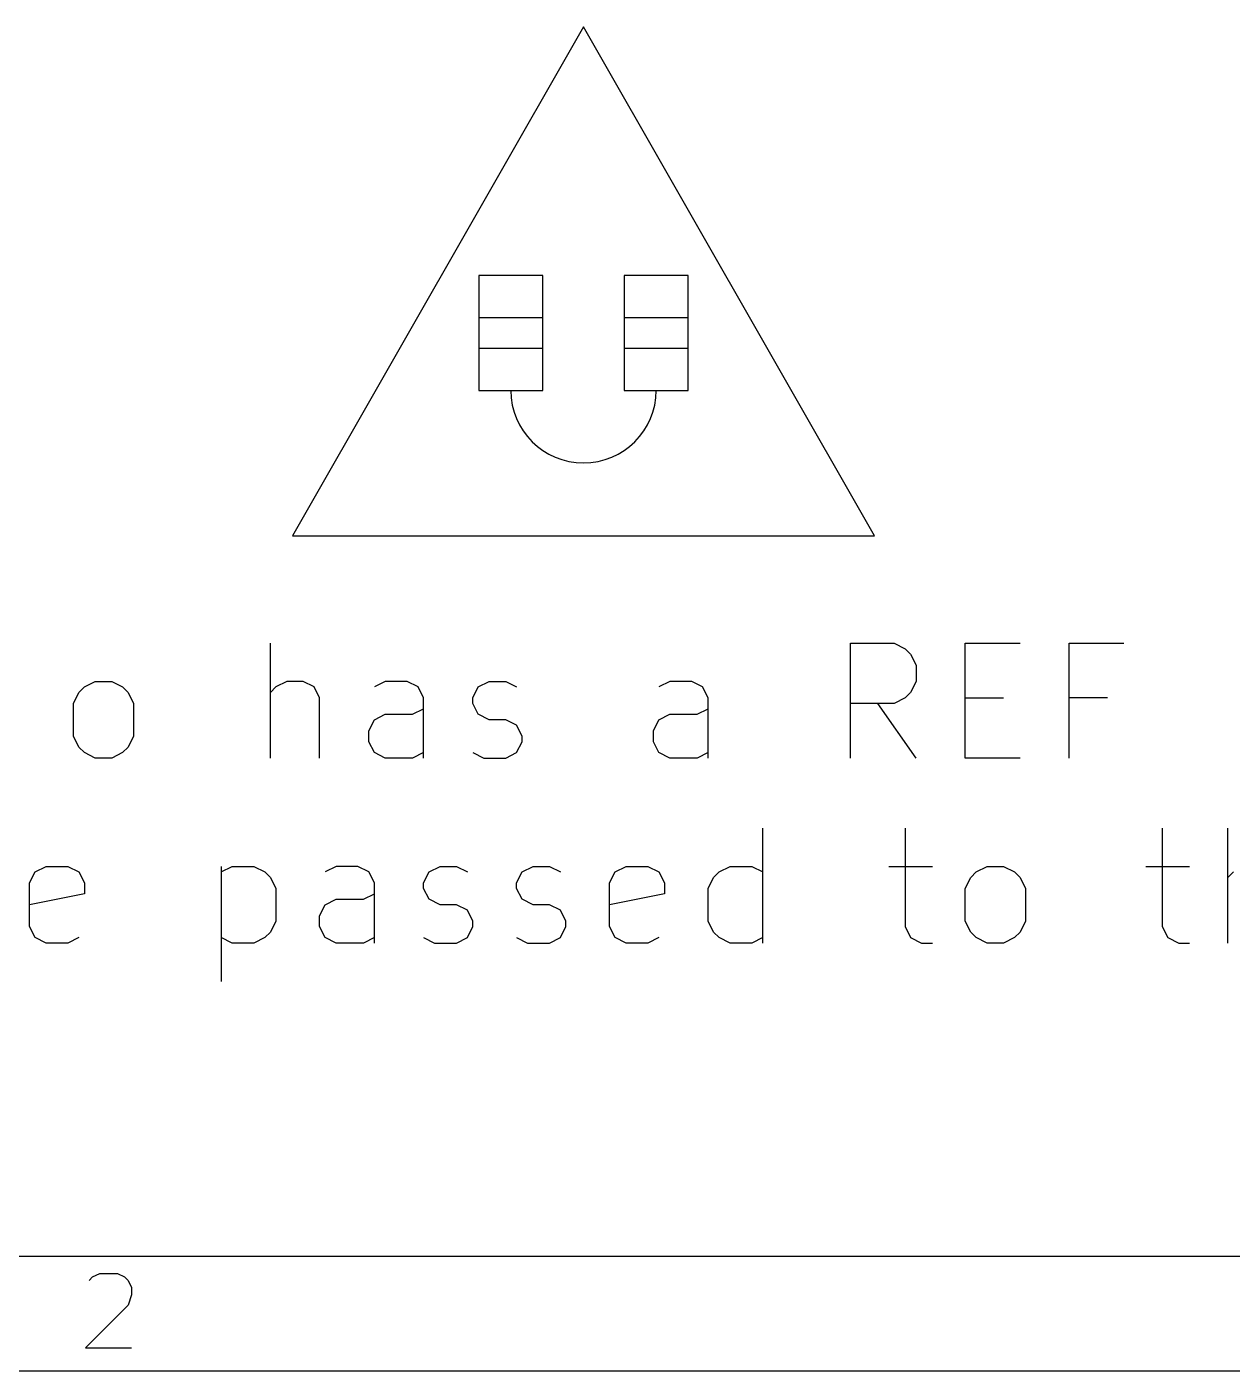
# Model space of a CAD drawing. Extents: x 0.4 to 11.3, y -7.9 to -0.4.
# Drawn here: x 3.317 to 4.146, y -7.874 to -6.95 of the extents above; entities that cross this region are included whole.
import ezdxf

# ---------------------------------------------------------------- set-up
doc = ezdxf.new("R2010")
doc.units = 0
doc.header["$MEASUREMENT"] = 0
for name, color, linetype in [('BLUE3', 171, 'CONTINUOUS'), ('LYELLOW', 51, 'CONTINUOUS'), ('RED2', 1, 'CONTINUOUS')]:
    doc.layers.add(name, color=color, linetype=linetype)

msp = doc.modelspace()

# ---------------------------------------------------------------- linework, layer by layer
at = {"layer": 'BLUE3', "linetype": 'CONTINUOUS'}
for p, q in [((3.48473, -7.45279), (3.48473, -7.37379)), ((3.88349, -7.45279), (3.88349, -7.37379)), ((3.88349, -7.37379), (3.91358, -7.37379)), ((3.91358, -7.37379), (3.92111, -7.37755)), ((3.96249, -7.45279), (3.96249, -7.37379)), ((3.96249, -7.37379), (4.00011, -7.37379)), ((4.03396, -7.45279), (4.03396, -7.37379)), ((4.03396, -7.37379), (4.07158, -7.37379)), ((3.92111, -7.37755), (3.92487, -7.38131)), ((3.92487, -7.38131), (3.92863, -7.38883)), ((3.92863, -7.38883), (3.92863, -7.40012)), ((3.35683, -7.40388), (3.36435, -7.40012)), ((3.36435, -7.40012), (3.37563, -7.40012)), ((3.37563, -7.40012), (3.38316, -7.40388)), ((3.49602, -7.40012), (3.48849, -7.40388)), ((3.5073, -7.40012), (3.49602, -7.40012)), ((3.51482, -7.40388), (3.5073, -7.40012)), ((3.56373, -7.40012), (3.5562, -7.40388)), ((3.57878, -7.40012), (3.56373, -7.40012)), ((3.5863, -7.40388), (3.57878, -7.40012)), ((3.62768, -7.40388), (3.6352, -7.40012)), ((3.6352, -7.40012), (3.64649, -7.40012)), ((3.64649, -7.40012), (3.65402, -7.40388)), ((3.75935, -7.40012), (3.75182, -7.40388)), ((3.77439, -7.40012), (3.75935, -7.40012)), ((3.78192, -7.40388), (3.77439, -7.40012)), ((3.92863, -7.40012), (3.92487, -7.40765)), ((3.3493, -7.41517), (3.35306, -7.40765)), ((3.35306, -7.40765), (3.35683, -7.40388)), ((3.38316, -7.40388), (3.38692, -7.40765)), ((3.38692, -7.40765), (3.39068, -7.41517)), ((3.48849, -7.40388), (3.48473, -7.40765)), ((3.51859, -7.41141), (3.51482, -7.40388)), ((3.51859, -7.45279), (3.51859, -7.41141)), ((3.59006, -7.41141), (3.5863, -7.40388)), ((3.59006, -7.45279), (3.59006, -7.41141)), ((3.62392, -7.41141), (3.62768, -7.40388)), ((3.62392, -7.41517), (3.62392, -7.41141)), ((3.78568, -7.41141), (3.78192, -7.40388)), ((3.78568, -7.45279), (3.78568, -7.41141)), ((3.92111, -7.41141), (3.91358, -7.41517)), ((3.92487, -7.40765), (3.92111, -7.41141)), ((3.96249, -7.41141), (3.98882, -7.41141)), ((4.0603, -7.41141), (4.03396, -7.41141)), ((3.3493, -7.43774), (3.3493, -7.41517)), ((3.39068, -7.41517), (3.39068, -7.43774)), ((3.58254, -7.42269), (3.59006, -7.41893)), ((3.62768, -7.42269), (3.62392, -7.41517)), ((3.77816, -7.42269), (3.78568, -7.41893)), ((3.91358, -7.41517), (3.88349, -7.41517)), ((3.92863, -7.45279), (3.9023, -7.41517)), ((3.55244, -7.43398), (3.5562, -7.42645)), ((3.5562, -7.42645), (3.56373, -7.42269)), ((3.56373, -7.42269), (3.58254, -7.42269)), ((3.6352, -7.42645), (3.62768, -7.42269)), ((3.64649, -7.42645), (3.6352, -7.42645)), ((3.65402, -7.43022), (3.64649, -7.42645)), ((3.65778, -7.43774), (3.65402, -7.43022)), ((3.74806, -7.43398), (3.75182, -7.42645)), ((3.75182, -7.42645), (3.75935, -7.42269)), ((3.75935, -7.42269), (3.77816, -7.42269)), ((3.35306, -7.44526), (3.3493, -7.43774)), ((3.39068, -7.43774), (3.38692, -7.44526)), ((3.55244, -7.4415), (3.55244, -7.43398)), ((3.65778, -7.4415), (3.65778, -7.43774)), ((3.74806, -7.4415), (3.74806, -7.43398)), ((3.35683, -7.44903), (3.35306, -7.44526)), ((3.36435, -7.45279), (3.35683, -7.44903)), ((3.38316, -7.44903), (3.37563, -7.45279)), ((3.38692, -7.44526), (3.38316, -7.44903)), ((3.5562, -7.44903), (3.55244, -7.4415)), ((3.56373, -7.45279), (3.5562, -7.44903)), ((3.59006, -7.44903), (3.58254, -7.45279)), ((3.62392, -7.44903), (3.63144, -7.45279)), ((3.64649, -7.45279), (3.65402, -7.44903)), ((3.65402, -7.44903), (3.65778, -7.4415)), ((3.75182, -7.44903), (3.74806, -7.4415)), ((3.75935, -7.45279), (3.75182, -7.44903)), ((3.78568, -7.44903), (3.77816, -7.45279)), ((3.37563, -7.45279), (3.36435, -7.45279)), ((3.58254, -7.45279), (3.56373, -7.45279)), ((3.63144, -7.45279), (3.64649, -7.45279)), ((3.77816, -7.45279), (3.75935, -7.45279)), ((4.00011, -7.45279), (3.96249, -7.45279)), ((3.8233, -7.57997), (3.8233, -7.50097)), ((3.92111, -7.50097), (3.92111, -7.56869)), ((4.09791, -7.50097), (4.09791, -7.56869)), ((4.14306, -7.57997), (4.14306, -7.50097)), ((3.31921, -7.53859), (3.32297, -7.53107)), ((3.32297, -7.53107), (3.33049, -7.52731)), ((3.33049, -7.52731), (3.34554, -7.52731)), ((3.34554, -7.52731), (3.35306, -7.53107)), ((3.35306, -7.53107), (3.35683, -7.53859)), ((3.45087, -7.52731), (3.45087, -7.60631)), ((3.45087, -7.53107), (3.45839, -7.52731)), ((3.45839, -7.52731), (3.47344, -7.52731)), ((3.47344, -7.52731), (3.48096, -7.53107)), ((3.48096, -7.53107), (3.48473, -7.53483)), ((3.52987, -7.52731), (3.52235, -7.53107)), ((3.54492, -7.52731), (3.52987, -7.52731)), ((3.55244, -7.53107), (3.54492, -7.52731)), ((3.5562, -7.53859), (3.55244, -7.53107)), ((3.59006, -7.53859), (3.59382, -7.53107)), ((3.59382, -7.53107), (3.60135, -7.52731)), ((3.60135, -7.52731), (3.61263, -7.52731)), ((3.61263, -7.52731), (3.62016, -7.53107)), ((3.65402, -7.53859), (3.65778, -7.53107)), ((3.65778, -7.53107), (3.6653, -7.52731)), ((3.6653, -7.52731), (3.67659, -7.52731)), ((3.67659, -7.52731), (3.68411, -7.53107)), ((3.71797, -7.53859), (3.72173, -7.53107)), ((3.72173, -7.53107), (3.72925, -7.52731)), ((3.72925, -7.52731), (3.7443, -7.52731)), ((3.7443, -7.52731), (3.75182, -7.53107)), ((3.75182, -7.53107), (3.75559, -7.53859)), ((3.78944, -7.53483), (3.7932, -7.53107)), ((3.7932, -7.53107), (3.80073, -7.52731)), ((3.80073, -7.52731), (3.81578, -7.52731)), ((3.81578, -7.52731), (3.8233, -7.53107)), ((3.90982, -7.52731), (3.93992, -7.52731)), ((3.96625, -7.53483), (3.97001, -7.53107)), ((3.97001, -7.53107), (3.97754, -7.52731)), ((3.97754, -7.52731), (3.98882, -7.52731)), ((3.98882, -7.52731), (3.99634, -7.53107)), ((3.99634, -7.53107), (4.00011, -7.53483)), ((4.08663, -7.52731), (4.11672, -7.52731)), ((4.14682, -7.53107), (4.14306, -7.53483)), ((3.31921, -7.56869), (3.31921, -7.53859)), ((3.35683, -7.53859), (3.35683, -7.54611)), ((3.48473, -7.53483), (3.48849, -7.54235)), ((3.5562, -7.57997), (3.5562, -7.53859)), ((3.59006, -7.54235), (3.59006, -7.53859)), ((3.65402, -7.54235), (3.65402, -7.53859)), ((3.71797, -7.56869), (3.71797, -7.53859)), ((3.75559, -7.53859), (3.75559, -7.54611)), ((3.78568, -7.54235), (3.78944, -7.53483)), ((3.96249, -7.54235), (3.96625, -7.53483)), ((4.00011, -7.53483), (4.00387, -7.54235)), ((3.35683, -7.54611), (3.31921, -7.55364)), ((3.48849, -7.54235), (3.48849, -7.56493)), ((3.52235, -7.55364), (3.52987, -7.54988)), ((3.52987, -7.54988), (3.54868, -7.54988)), ((3.54868, -7.54988), (3.5562, -7.54611)), ((3.59382, -7.54988), (3.59006, -7.54235)), ((3.60135, -7.55364), (3.59382, -7.54988)), ((3.65778, -7.54988), (3.65402, -7.54235)), ((3.6653, -7.55364), (3.65778, -7.54988)), ((3.75559, -7.54611), (3.71797, -7.55364)), ((3.78568, -7.56493), (3.78568, -7.54235)), ((3.96249, -7.56493), (3.96249, -7.54235)), ((4.00387, -7.54235), (4.00387, -7.56493)), ((3.51859, -7.56116), (3.52235, -7.55364)), ((3.61263, -7.55364), (3.60135, -7.55364)), ((3.62016, -7.5574), (3.61263, -7.55364)), ((3.62392, -7.56493), (3.62016, -7.5574)), ((3.67659, -7.55364), (3.6653, -7.55364)), ((3.68411, -7.5574), (3.67659, -7.55364)), ((3.68787, -7.56493), (3.68411, -7.5574)), ((3.32297, -7.57621), (3.31921, -7.56869)), ((3.48849, -7.56493), (3.48473, -7.57245)), ((3.51859, -7.56869), (3.51859, -7.56116)), ((3.52235, -7.57621), (3.51859, -7.56869)), ((3.62016, -7.57621), (3.62392, -7.56869)), ((3.62392, -7.56869), (3.62392, -7.56493)), ((3.68411, -7.57621), (3.68787, -7.56869)), ((3.68787, -7.56869), (3.68787, -7.56493)), ((3.72173, -7.57621), (3.71797, -7.56869)), ((3.78944, -7.57245), (3.78568, -7.56493)), ((3.92111, -7.56869), (3.92487, -7.57621)), ((3.96625, -7.57245), (3.96249, -7.56493)), ((4.00387, -7.56493), (4.00011, -7.57245)), ((4.09791, -7.56869), (4.10168, -7.57621)), ((3.33049, -7.57997), (3.32297, -7.57621)), ((3.35306, -7.57621), (3.34554, -7.57997)), ((3.45839, -7.57997), (3.45087, -7.57621)), ((3.48096, -7.57621), (3.47344, -7.57997)), ((3.48473, -7.57245), (3.48096, -7.57621)), ((3.52987, -7.57997), (3.52235, -7.57621)), ((3.5562, -7.57621), (3.54868, -7.57997)), ((3.59006, -7.57621), (3.59759, -7.57997)), ((3.61263, -7.57997), (3.62016, -7.57621)), ((3.65402, -7.57621), (3.66154, -7.57997)), ((3.67659, -7.57997), (3.68411, -7.57621)), ((3.72925, -7.57997), (3.72173, -7.57621)), ((3.75182, -7.57621), (3.7443, -7.57997)), ((3.7932, -7.57621), (3.78944, -7.57245)), ((3.80073, -7.57997), (3.7932, -7.57621)), ((3.8233, -7.57621), (3.81578, -7.57997)), ((3.92487, -7.57621), (3.93239, -7.57997)), ((3.97001, -7.57621), (3.96625, -7.57245)), ((3.97754, -7.57997), (3.97001, -7.57621)), ((3.99634, -7.57621), (3.98882, -7.57997)), ((4.00011, -7.57245), (3.99634, -7.57621)), ((4.10168, -7.57621), (4.1092, -7.57997)), ((3.34554, -7.57997), (3.33049, -7.57997)), ((3.47344, -7.57997), (3.45839, -7.57997)), ((3.54868, -7.57997), (3.52987, -7.57997)), ((3.59759, -7.57997), (3.61263, -7.57997)), ((3.66154, -7.57997), (3.67659, -7.57997)), ((3.7443, -7.57997), (3.72925, -7.57997)), ((3.81578, -7.57997), (3.80073, -7.57997)), ((3.93239, -7.57997), (3.93992, -7.57997)), ((3.98882, -7.57997), (3.97754, -7.57997)), ((4.1092, -7.57997), (4.11672, -7.57997))]:
    msp.add_line(p, q, dxfattribs=at)
at = {"layer": 'LYELLOW', "linetype": 'CONTINUOUS'}
for p, q in [((3.7, -6.95), (3.5, -7.3)), ((3.9, -7.3), (3.7, -6.95)), ((3.628, -7.121), (3.628, -7.171)), ((3.672, -7.121), (3.628, -7.121)), ((3.672, -7.171), (3.672, -7.121)), ((3.728, -7.121), (3.728, -7.171)), ((3.772, -7.121), (3.728, -7.121)), ((3.772, -7.171), (3.772, -7.121)), ((3.628, -7.171), (3.672, -7.171)), ((3.728, -7.171), (3.772, -7.171)), ((3.5, -7.3), (3.9, -7.3))]:
    msp.add_line(p, q, dxfattribs=at)
at = {"layer": 'RED2', "linetype": 'CONTINUOUS'}
for p, q in [((3.7, -6.95), (3.5, -7.3)), ((3.9, -7.3), (3.7, -6.95)), ((3.628, -7.121), (3.628, -7.171)), ((3.672, -7.121), (3.628, -7.121)), ((3.672, -7.171), (3.672, -7.121)), ((3.728, -7.121), (3.728, -7.171)), ((3.772, -7.121), (3.728, -7.121)), ((3.772, -7.171), (3.772, -7.121)), ((3.628, -7.15), (3.628, -7.2)), ((3.672, -7.15), (3.628, -7.15)), ((3.672, -7.2), (3.672, -7.15)), ((3.728, -7.15), (3.728, -7.2)), ((3.772, -7.15), (3.728, -7.15)), ((3.772, -7.2), (3.772, -7.15)), ((3.628, -7.171), (3.672, -7.171)), ((3.728, -7.171), (3.772, -7.171)), ((3.628, -7.2), (3.672, -7.2)), ((3.728, -7.2), (3.772, -7.2)), ((3.5, -7.3), (3.9, -7.3)), ((11.22056, -7.79556), (0.47244, -7.79556)), ((3.36009, -7.812), (3.36252, -7.80956)), ((3.36252, -7.80956), (3.3674, -7.80712)), ((3.3674, -7.80712), (3.37958, -7.80712)), ((3.37958, -7.80712), (3.38446, -7.80956)), ((3.38446, -7.80956), (3.38689, -7.812)), ((3.38689, -7.812), (3.38933, -7.81687)), ((3.38933, -7.81687), (3.38933, -7.82174)), ((3.38933, -7.82174), (3.38689, -7.82906)), ((3.38689, -7.82906), (3.35765, -7.8583)), ((3.35765, -7.8583), (3.38933, -7.8583)), ((11.2993, -7.8743), (0.3937, -7.8743))]:
    msp.add_line(p, q, dxfattribs=at)
at = {"layer": 'RED2'}
msp.add_arc((3.7, -7.19978), 0.05, -179.75133, -0.24867, dxfattribs=at)

doc.saveas('drawing.dxf')
